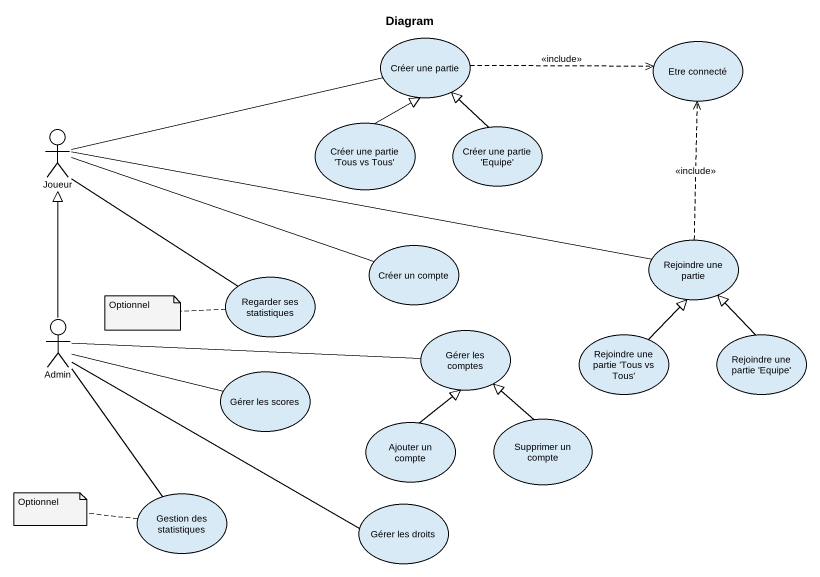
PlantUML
@startuml
title Diagram
usecase "Créer une partie" as Créer_une_partie
usecase "Etre connecté" as Etre_connecté
usecase "Créer une partie 'Tous vs Tous'" as Créer_une_partie_Tous_vs
actor Joueur
usecase "Créer une partie 'Equipe'" as Créer_une_partie_Equipe
usecase "Rejoindre une partie" as Rejoindre_une_partie
usecase "Regarder ses statistiques" as Regarder_ses_statistiques
usecase "Créer un compte" as Créer_un_compte
actor Admin
usecase "Gérer les comptes" as Gérer_les_comptes
usecase "Rejoindre une partie 'Tous vs Tous'" as Rejoindre_une_partie_Tous
usecase "Rejoindre une partie 'Equipe'" as Rejoindre_une_partie_Equipe
usecase "Gérer les scores" as Gérer_les_scores
usecase "Ajouter un compte" as Ajouter_un_compte
usecase "Supprimer un compte" as Supprimer_un_compte
usecase "Gestion des statistiques" as Gestion_des_statistiques
usecase "Gérer les droits" as Gérer_les_droits
Créer_une_partie .right.> Etre_connecté : <<include>>
Créer_une_partie_Tous_vs -up-|> Créer_une_partie
Joueur -right- Créer_une_partie
Joueur -right- Rejoindre_une_partie
Joueur -right- Créer_un_compte
Créer_une_partie_Equipe -up-|> Créer_une_partie
Rejoindre_une_partie .up.> Etre_connecté : <<include>>
Regarder_ses_statistiques -up- Joueur
Admin -up-|> Joueur
Admin -right- Gérer_les_comptes
Admin -right- Gérer_les_scores
Admin -right- Gérer_les_droits
Rejoindre_une_partie_Tous -up-|> Rejoindre_une_partie
Rejoindre_une_partie_Equipe -up-|> Rejoindre_une_partie
Ajouter_un_compte -up-|> Gérer_les_comptes
Supprimer_un_compte -up-|> Gérer_les_comptes
Gestion_des_statistiques -up- Admin
note left of Regarder_ses_statistiques : Optionnel
note left of Gestion_des_statistiques : Optionnel
@enduml
